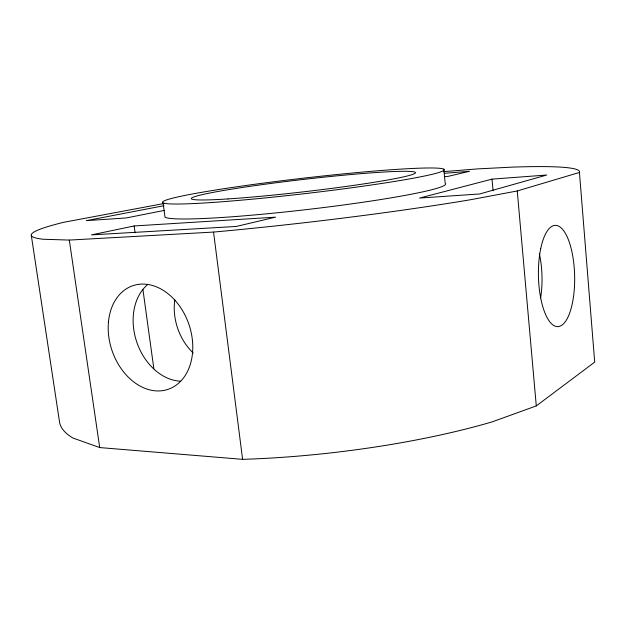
<?xml version="1.0" encoding="UTF-8"?>
<svg xmlns="http://www.w3.org/2000/svg" width="626" height="626" viewBox="0 0 626 626"><rect width="100%" height="100%" fill="white"/><g stroke="black" fill="none" stroke-linecap="round" stroke-linejoin="round"><path stroke-width="0.94" d="M31.3 235.353L59.572 422.284A269.376 62.428 -6.6 0 0 72.859 437.997L99.706 447.567L242.606 459.343A269.376 62.428 -6.6 0 0 492.302 421.83L536.286 405.914L594.7 362.125L579.441 172.463A275.956 18.983 -6.6 0 0 512.091 167.134L477.356 168.91L443.466 171.657M163.934 203.528L63.75 222.285A275.956 18.983 -6.6 0 0 43.077 239.242L69.314 240.079L213.544 232.074A275.956 18.983 -6.6 0 0 471.3 199.6L517.256 190.961L579.441 172.463M492.005 179.138L419.584 198.051L479.665 193.974L546.764 175.022L492.005 179.138L493.069 190.789M134.16 225.97L91.459 234.883L236.213 226.463L275.573 217.159L134.16 225.97L135.091 232.715M164.255 210.414L126.264 217.942L86.247 220.657L163.942 205.704M444.296 173.324L469.531 171.297L448.216 176.336L444.335 176.642M69.314 240.079L99.706 447.567M142.939 289.611L153.847 368.675M163.096 202.879L165.006 217.175A141.531 9.531 -6.6 0 0 316.991 208.356A141.531 9.531 -6.6 0 0 445.18 183.269L443.811 169.192M213.544 232.074L242.606 459.343M517.256 190.961L536.286 405.914M539.322 253.507A49.783 19.054 88.6 0 1 540.621 297.929M193.254 353.033A50.69 39.352 71.2 0 1 174.81 299.768M180.765 381.211A53.202 40.166 71.2 0 1 136.922 342.516A53.202 40.166 71.2 0 1 147.392 284.791M540.715 248.647A50.651 18.099 88.6 0 0 556.71 326.576A50.651 18.099 88.6 0 0 572.125 252.763A50.651 18.099 88.6 0 0 540.715 248.647M211.408 202.527A141.789 7.762 -6.6 0 0 441.753 171.493A141.789 7.762 -6.6 0 0 256.981 183.974A141.789 7.762 -6.6 0 0 211.408 202.527M227.997 198.927A112.915 6.166 -6.6 0 0 412.972 174.31A112.915 6.166 -6.6 0 0 269.055 183.692A112.915 6.166 -6.6 0 0 227.997 198.927M108.462 321.889A54.728 40.612 71.2 0 0 167.322 389.583A54.728 40.612 71.2 0 0 175.671 301.075A54.728 40.612 71.2 0 0 108.462 321.889"/></g></svg>
